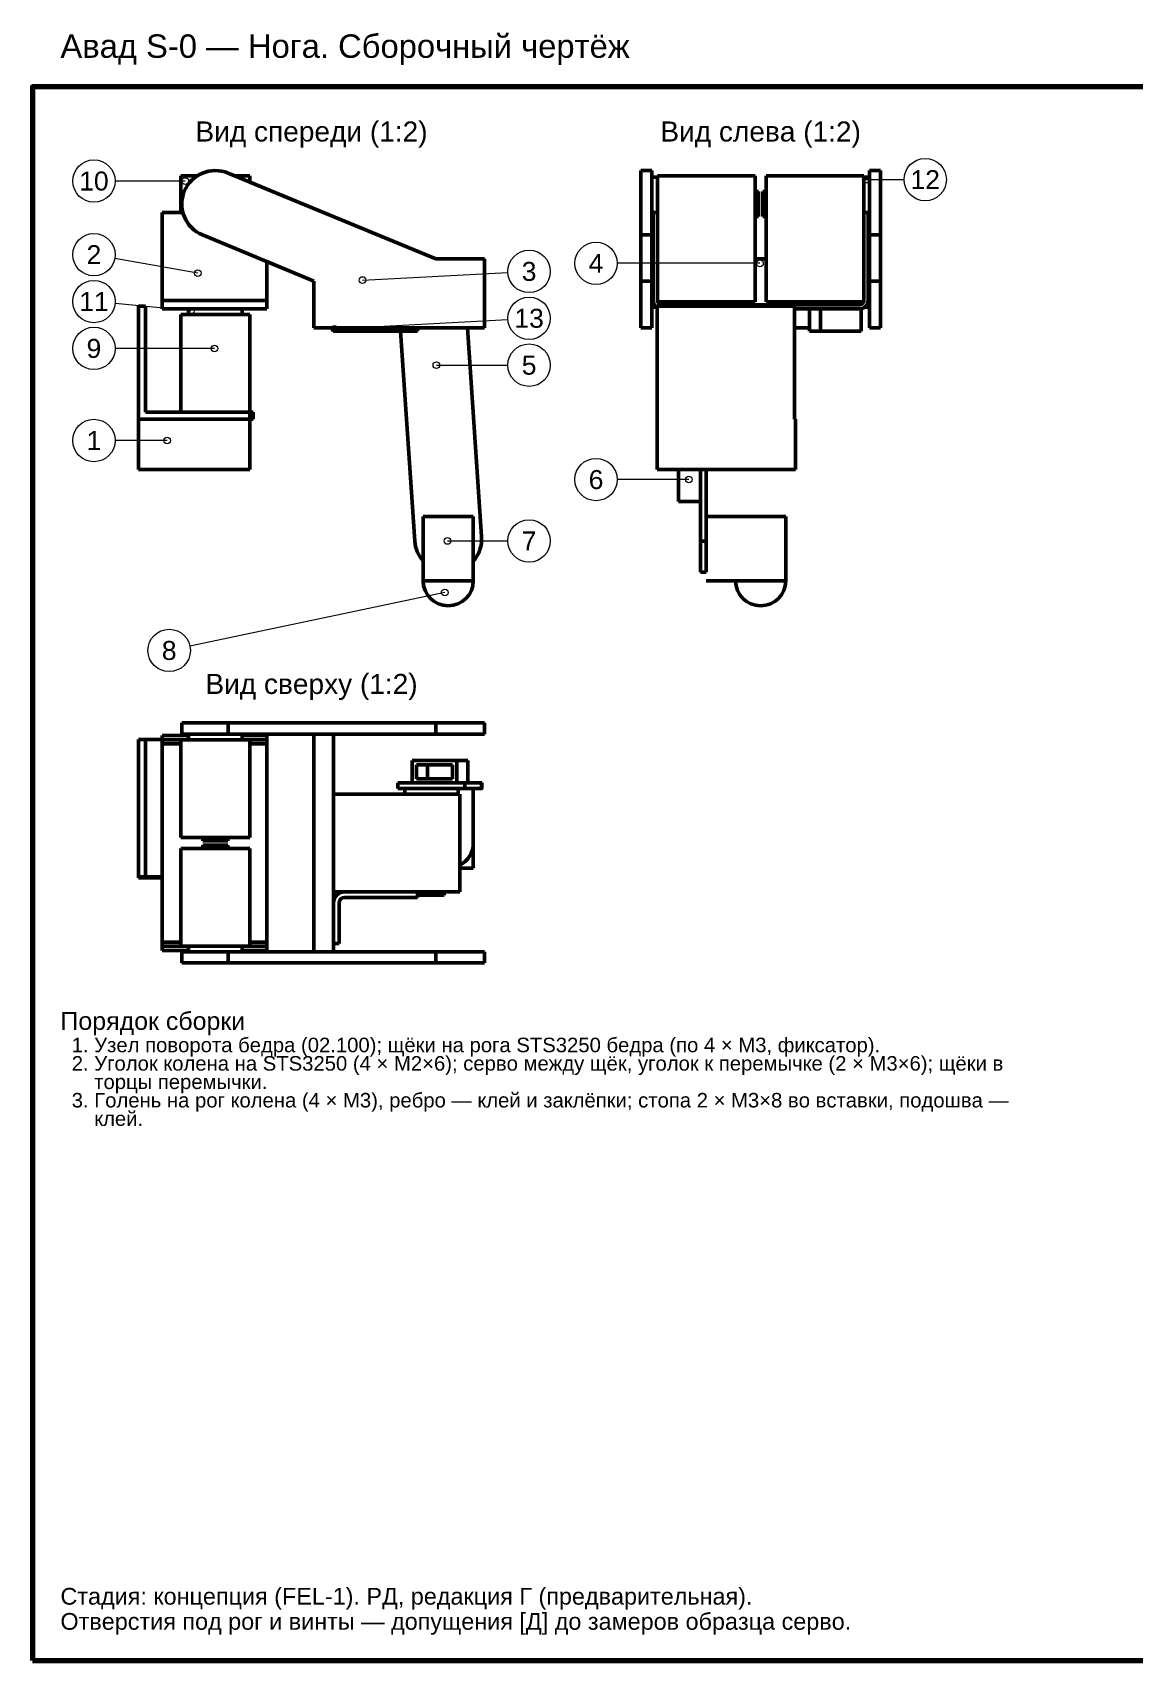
# Model space of a CAD drawing. Header units: millimetres. Extents: x 40 to 830, y 10 to 593.
# Drawn here: x 40 to 435, y 10 to 593 of the extents above; entities that cross this region are included whole.
import ezdxf
from ezdxf.enums import TextEntityAlignment as Align

# ---------------------------------------------------------------- set-up
doc = ezdxf.new("R2010")
doc.units = ezdxf.units.MM
doc.header["$LTSCALE"] = 2
for name, color, linetype, lineweight in [('КОНТУР', 7, 'Continuous', 50), ('РАЗМЕРЫ', 5, 'Continuous', 18), ('РАМКА', 7, 'Continuous', 70), ('ТЕКСТ', 7, 'Continuous', 25)]:
    doc.layers.add(name, color=color, linetype=linetype, lineweight=lineweight)
doc.styles.add('GOST', font='arial.ttf')

msp = doc.modelspace()

# ---------------------------------------------------------------- linework, layer by layer
at = {"layer": 'КОНТУР'}
for p, q in [((110.08, 543.09), (184.51, 512.36)), ((110.08, 543.09), (112.45, 542.11)), ((262, 544), (258, 544)), ((344, 544), (340, 544)), ((99.04, 542.11), (93.14, 542.11)), ((93.14, 542.11), (93.14, 529)), ((117.86, 542.11), (112.45, 542.11)), ((117.86, 542.11), (117.86, 539.88)), ((117.86, 539.88), (184.51, 512.36)), ((264, 541.6), (262, 541.6)), ((299, 542.11), (264, 542.11)), ((264, 542.11), (264, 529)), ((299, 542.11), (299, 496.89)), ((303, 542.11), (338, 542.11)), ((303, 542.11), (303, 496.89)), ((338, 542.11), (338, 529)), ((338, 541.6), (340, 541.6)), ((300.2, 536.5), (299, 536.5)), ((301.8, 536.5), (303, 536.5)), ((86.5, 529), (86.5, 497.39)), ((86.5, 529), (93.88, 529)), ((262.5, 497.39), (262.5, 529)), ((262.5, 529), (264, 529)), ((264, 529), (264, 497.39)), ((300.2, 527.5), (299, 527.5)), ((301.8, 527.5), (303, 527.5)), ((338, 497.39), (338, 529)), ((338, 529), (339.5, 529)), ((339.5, 529), (339.5, 497.39)), ((140.89, 504.4), (100.92, 520.91)), ((258, 504.4), (258, 520.91)), ((258, 520.91), (262, 520.91)), ((262.5, 522.4), (262, 522.4)), ((262, 504.4), (262, 520.91)), ((339.5, 522.4), (340, 522.4)), ((340, 504.4), (340, 520.91)), ((340, 520.91), (344, 520.91)), ((344, 504.4), (344, 520.91)), ((124, 511.38), (124, 497.39)), ((140.89, 504.4), (124, 511.38)), ((202, 512.36), (184.51, 512.36)), ((193.11, 512.36), (184.51, 512.36)), ((202, 487.64), (202, 512.36)), ((262.5, 512.36), (262, 512.36)), ((303, 512.36), (299, 512.36)), ((340, 512.36), (339.5, 512.36)), ((140.89, 487.64), (140.89, 504.4)), ((140.89, 495), (140.89, 504.4)), ((258, 504.4), (262, 504.4)), ((258, 487.64), (258, 504.4)), ((262, 487.64), (262, 504.4)), ((262, 495), (262, 504.4)), ((340, 504.4), (344, 504.4)), ((340, 487.64), (340, 504.4)), ((340, 495), (340, 504.4)), ((344, 487.64), (344, 504.4)), ((86.5, 497.39), (124, 497.39)), ((299, 496.89), (264.09, 496.89)), ((303, 496.89), (337.91, 496.89)), ((78, 454.89), (78, 495.39)), ((78, 495.39), (80.5, 495.39)), ((80.5, 457.39), (80.5, 495.39)), ((86.5, 494.39), (124, 494.39)), ((93.14, 492.39), (117.86, 492.39)), ((93.14, 457.39), (93.14, 492.39)), ((95.9, 492.39), (95.9, 494.39)), ((115.1, 492.39), (115.1, 494.39)), ((117.86, 457.39), (117.86, 492.39)), ((263.69, 495), (262, 495)), ((263.89, 495.39), (263.89, 436.89)), ((313.11, 495.39), (263.89, 495.39)), ((265.5, 495.89), (336.5, 495.89)), ((313.11, 454.89), (313.11, 495.39)), ((336.5, 494.39), (313.11, 494.39)), ((318.5, 494.39), (318.5, 487.64)), ((322.5, 486.45), (322.5, 494.39)), ((337, 486.45), (337, 494.43)), ((340, 495), (338.31, 495)), ((140.89, 487.64), (202, 487.64)), ((147.89, 486.45), (147.89, 487.64)), ((149.89, 486.45), (147.89, 486.45)), ((149.89, 486.45), (149.89, 487.64)), ((151.89, 486.45), (151.89, 487.64)), ((178, 486.45), (151.89, 486.45)), ((177.03, 411.18), (171.9, 486.45)), ((178, 486.45), (178, 487.64)), ((195.87, 487.64), (200.97, 412.82)), ((262, 487.64), (258, 487.64)), ((318.5, 487.64), (313.11, 487.64)), ((318.5, 486.45), (318.5, 487.64)), ((337, 486.45), (322.5, 486.45)), ((344, 487.64), (340, 487.64)), ((80.5, 457.39), (117.86, 457.39)), ((117.86, 457.39), (119.05, 457.39)), ((117.86, 454.89), (117.86, 457.39)), ((119.05, 454.89), (119.05, 457.39)), ((78, 436.89), (78, 454.89)), ((78, 454.89), (117.86, 454.89)), ((117.86, 454.89), (119.05, 454.89)), ((117.86, 436.89), (117.86, 454.89)), ((313.5, 454.89), (313.11, 454.89)), ((313.5, 436.89), (313.5, 454.89)), ((78, 436.89), (117.86, 436.89)), ((263.89, 436.89), (313.5, 436.89)), ((271.5, 436.89), (271.5, 425.42)), ((279.5, 411.18), (279.5, 436.89)), ((281.5, 411.18), (281.5, 436.89)), ((279.5, 425.42), (271.5, 425.42)), ((180, 397), (180, 420)), ((180, 420), (198, 420)), ((198, 397), (198, 420)), ((310, 420), (281.5, 420)), ((310, 397), (310, 420)), ((279.5, 411.18), (281.5, 411.18)), ((180, 397), (198, 397)), ((281.5, 400), (279.5, 400)), ((310, 397), (281.5, 397)), ((93.5, 342), (93.5, 346)), ((110.08, 346), (184.51, 346)), ((110.08, 346), (110.08, 342)), ((184.51, 342), (184.51, 346)), ((202, 346), (184.51, 346)), ((202, 346), (202, 342)), ((78, 290.89), (78, 340.11)), ((78, 340.11), (80.5, 340.11)), ((80.5, 290.89), (80.5, 340.11)), ((80.5, 340.11), (86.5, 340.11)), ((86.5, 341.5), (86.5, 340)), ((86.5, 341.5), (95.86, 341.5)), ((86.5, 340), (93.14, 340)), ((86.5, 338.5), (86.5, 267.5)), ((86.5, 338.5), (93.14, 338.5)), ((93.14, 340), (117.86, 340)), ((93.14, 305), (93.14, 340)), ((95.86, 340), (95.86, 341.5)), ((95.9, 340), (95.9, 342)), ((110.08, 342), (184.51, 342)), ((115.1, 340), (115.1, 342)), ((115.14, 341.5), (124, 341.5)), ((115.14, 340), (115.14, 341.5)), ((117.86, 340), (124, 340)), ((117.86, 305), (117.86, 340)), ((117.86, 338.5), (124, 338.5)), ((124, 341.5), (124, 340)), ((124, 338.5), (124, 267.5)), ((140.89, 264), (140.89, 342)), ((147.89, 264), (147.89, 342)), ((202, 342), (184.51, 342)), ((176.11, 324.5), (176.11, 332.5)), ((176.11, 332.5), (192.07, 332.5)), ((177.6, 331), (177.6, 326)), ((177.6, 331), (190.57, 331)), ((181.56, 331), (181.56, 326)), ((190.57, 331), (190.57, 326)), ((192.07, 324.5), (192.07, 332.5)), ((192.07, 332.5), (196.03, 332.5)), ((196.03, 324.5), (196.03, 332.5)), ((171, 322.5), (171, 324.5)), ((173.4, 320.5), (173.4, 322.5)), ((177.6, 326), (190.57, 326)), ((192.6, 320.5), (192.6, 322.5)), ((194.97, 324.5), (200.97, 324.5)), ((194.97, 324.5), (194.97, 322.5)), ((194.97, 322.5), (200.97, 322.5)), ((198, 294), (198, 322.5)), ((200.97, 324.5), (200.97, 322.5)), ((201, 322.5), (201, 324.5)), ((193.11, 320.5), (147.89, 320.5)), ((147.89, 285.5), (147.89, 320.5)), ((193.11, 285.5), (193.11, 320.5)), ((93.14, 305), (117.86, 305)), ((101, 303.8), (101, 305)), ((110, 303.8), (110, 305)), ((117.86, 301), (93.14, 301)), ((93.14, 301), (93.14, 266)), ((101, 302.2), (101, 301)), ((110, 302.2), (110, 301)), ((117.86, 301), (117.86, 266)), ((193.11, 294), (198, 294)), ((78, 290.5), (78, 290.89)), ((78, 290.89), (80.5, 290.89)), ((78, 290.5), (86.5, 290.5)), ((80.5, 290.89), (86.5, 290.89)), ((193.11, 285.5), (147.89, 285.5)), ((147.89, 267), (147.89, 281.5)), ((149.89, 281.5), (149.89, 267)), ((151.89, 285.5), (178, 285.5)), ((178, 283.5), (151.89, 283.5)), ((178, 285.5), (178, 283.5)), ((178.5, 284.3), (178.5, 285.5)), ((187.5, 284.3), (187.5, 285.5)), ((86.5, 267.5), (93.14, 267.5)), ((86.5, 266), (86.5, 264.5)), ((86.5, 266), (93.14, 266)), ((86.5, 264.5), (95.86, 264.5)), ((117.86, 266), (93.14, 266)), ((93.5, 260), (93.5, 264)), ((95.86, 264.5), (95.86, 266)), ((95.9, 266), (95.9, 264)), ((110.08, 264), (184.51, 264)), ((110.08, 264), (110.08, 260)), ((115.1, 266), (115.1, 264)), ((115.14, 264.5), (115.14, 266)), ((115.14, 264.5), (124, 264.5)), ((117.86, 267.5), (124, 267.5)), ((117.86, 266), (124, 266)), ((124, 266), (124, 264.5)), ((149.89, 267), (147.89, 267)), ((184.51, 260), (184.51, 264)), ((202, 264), (184.51, 264)), ((202, 264), (202, 260)), ((110.08, 260), (184.51, 260)), ((202, 260), (184.51, 260))]:
    msp.add_line(p, q, dxfattribs=at)
for points in [[(258, 520.91), (258, 521.73), (258, 522.56), (258, 523.38), (258, 524.21), (258, 525.03), (258, 525.86), (258, 526.68), (258, 527.51), (258, 528.33), (258, 529.16), (258, 529.98), (258, 530.81), (258, 531.63), (258, 532.45), (258, 533.28), (258, 534.1), (258, 534.93), (258, 535.75), (258, 536.58), (258, 537.4), (258, 538.23), (258, 539.05), (258, 539.88), (258, 540.7), (258, 541.53), (258, 542.35), (258, 543.18), (258, 544)], [(262, 520.91), (262, 521.73), (262, 522.56), (262, 523.38), (262, 524.21), (262, 525.03), (262, 525.86), (262, 526.68), (262, 527.51), (262, 528.33), (262, 529.16), (262, 529.98), (262, 530.81), (262, 531.63), (262, 532.45), (262, 533.28), (262, 534.1), (262, 534.93), (262, 535.75), (262, 536.58), (262, 537.4), (262, 538.23), (262, 539.05), (262, 539.88), (262, 540.7), (262, 541.53), (262, 542.35), (262, 543.18), (262, 544)], [(340, 520.91), (340, 521.73), (340, 522.56), (340, 523.38), (340, 524.21), (340, 525.03), (340, 525.86), (340, 526.68), (340, 527.51), (340, 528.33), (340, 529.16), (340, 529.98), (340, 530.81), (340, 531.63), (340, 532.45), (340, 533.28), (340, 534.1), (340, 534.93), (340, 535.75), (340, 536.58), (340, 537.4), (340, 538.23), (340, 539.05), (340, 539.88), (340, 540.7), (340, 541.53), (340, 542.35), (340, 543.18), (340, 544)], [(344, 520.91), (344, 521.73), (344, 522.56), (344, 523.38), (344, 524.21), (344, 525.03), (344, 525.86), (344, 526.68), (344, 527.51), (344, 528.33), (344, 529.16), (344, 529.98), (344, 530.81), (344, 531.63), (344, 532.45), (344, 533.28), (344, 534.1), (344, 534.93), (344, 535.75), (344, 536.58), (344, 537.4), (344, 538.23), (344, 539.05), (344, 539.88), (344, 540.7), (344, 541.53), (344, 542.35), (344, 543.18), (344, 544)], [(300.2, 527.5), (300.2, 528.32), (300.2, 529.14), (300.2, 529.96), (300.2, 530.77), (300.2, 531.59), (300.2, 532.41), (300.2, 533.23), (300.2, 534.05), (300.2, 534.86), (300.2, 535.68), (300.2, 536.5)], [(301.8, 536.5), (301.8, 535.94), (301.8, 535.38), (301.8, 534.81), (301.8, 534.25), (301.8, 533.69), (301.8, 533.13), (301.8, 532.56), (301.8, 532)], [(301.8, 532), (301.8, 531.44), (301.8, 530.88), (301.8, 530.31), (301.8, 529.75), (301.8, 529.19), (301.8, 528.63), (301.8, 528.06), (301.8, 527.5)], [(86.5, 497.39), (86.5, 497.02), (86.5, 496.64), (86.5, 496.27), (86.5, 495.89), (86.5, 495.52), (86.5, 495.14), (86.5, 494.77), (86.5, 494.39)], [(124, 497.39), (124, 497.02), (124, 496.64), (124, 496.27), (124, 495.89), (124, 495.52), (124, 495.14), (124, 494.77), (124, 494.39)], [(151.89, 486.45), (151.64, 486.45), (151.39, 486.45), (151.14, 486.45), (150.89, 486.45), (150.64, 486.45), (150.39, 486.45), (150.14, 486.45), (149.89, 486.45)], [(322.5, 486.45), (322, 486.45), (321.5, 486.45), (321, 486.45), (320.5, 486.45), (320, 486.45), (319.5, 486.45), (319, 486.45), (318.5, 486.45)], [(279.5, 400), (279.5, 400.86), (279.5, 401.72), (279.5, 402.58), (279.5, 403.44), (279.5, 404.3), (279.5, 405.16), (279.5, 406.02), (279.5, 406.88), (279.5, 407.74), (279.5, 408.6), (279.5, 409.46), (279.5, 410.32), (279.5, 411.18)], [(281.5, 400), (281.5, 400.86), (281.5, 401.72), (281.5, 402.58), (281.5, 403.44), (281.5, 404.3), (281.5, 405.16), (281.5, 406.02), (281.5, 406.88), (281.5, 407.74), (281.5, 408.6), (281.5, 409.46), (281.5, 410.32), (281.5, 411.18)], [(180, 397), (180.82, 397), (181.64, 397), (182.45, 397), (183.27, 397), (184.09, 397), (184.91, 397), (185.73, 397), (186.55, 397), (187.36, 397), (188.18, 397), (189, 397), (189.82, 397), (190.64, 397), (191.45, 397), (192.27, 397), (193.09, 397), (193.91, 397), (194.73, 397), (195.55, 397), (196.36, 397), (197.18, 397), (198, 397)], [(292, 397), (292.82, 397), (293.64, 397), (294.45, 397), (295.27, 397), (296.09, 397), (296.91, 397), (297.73, 397), (298.55, 397), (299.36, 397), (300.18, 397), (301, 397), (301.82, 397), (302.64, 397), (303.45, 397), (304.27, 397), (305.09, 397), (305.91, 397), (306.73, 397), (307.55, 397), (308.36, 397), (309.18, 397), (310, 397)], [(93.5, 346), (94.33, 346), (95.16, 346), (95.99, 346), (96.82, 346), (97.64, 346), (98.47, 346), (99.3, 346), (100.13, 346), (100.96, 346), (101.79, 346), (102.62, 346), (103.45, 346), (104.28, 346), (105.11, 346), (105.93, 346), (106.76, 346), (107.59, 346), (108.42, 346), (109.25, 346), (110.08, 346)], [(86.5, 340), (86.5, 339.81), (86.5, 339.63), (86.5, 339.44), (86.5, 339.25), (86.5, 339.06), (86.5, 338.88), (86.5, 338.69), (86.5, 338.5)], [(93.5, 342), (94.33, 342), (95.16, 342), (95.99, 342), (96.82, 342), (97.64, 342), (98.47, 342), (99.3, 342), (100.13, 342), (100.96, 342), (101.79, 342), (102.62, 342), (103.45, 342), (104.28, 342), (105.11, 342), (105.93, 342), (106.76, 342), (107.59, 342), (108.42, 342), (109.25, 342), (110.08, 342)], [(95.9, 341.5), (95.89, 341.5), (95.89, 341.5), (95.88, 341.5), (95.88, 341.5), (95.87, 341.5), (95.87, 341.5), (95.86, 341.5), (95.86, 341.5)], [(115.14, 341.5), (115.14, 341.5), (115.13, 341.5), (115.13, 341.5), (115.12, 341.5), (115.12, 341.5), (115.11, 341.5), (115.11, 341.5), (115.1, 341.5)], [(124, 340), (124, 339.81), (124, 339.63), (124, 339.44), (124, 339.25), (124, 339.06), (124, 338.88), (124, 338.69), (124, 338.5)], [(171, 324.5), (171.83, 324.5), (172.65, 324.5), (173.48, 324.5), (174.31, 324.5), (175.13, 324.5), (175.96, 324.5), (176.79, 324.5), (177.61, 324.5), (178.44, 324.5), (179.27, 324.5), (180.09, 324.5), (180.92, 324.5), (181.75, 324.5), (182.57, 324.5), (183.4, 324.5), (184.23, 324.5), (185.05, 324.5), (185.88, 324.5), (186.71, 324.5), (187.53, 324.5), (188.36, 324.5), (189.19, 324.5), (190.01, 324.5), (190.84, 324.5), (191.67, 324.5), (192.49, 324.5), (193.32, 324.5), (194.15, 324.5), (194.97, 324.5)], [(171, 322.5), (171.83, 322.5), (172.65, 322.5), (173.48, 322.5), (174.31, 322.5), (175.13, 322.5), (175.96, 322.5), (176.79, 322.5), (177.61, 322.5), (178.44, 322.5), (179.27, 322.5), (180.09, 322.5), (180.92, 322.5), (181.75, 322.5), (182.57, 322.5), (183.4, 322.5), (184.23, 322.5), (185.05, 322.5), (185.88, 322.5), (186.71, 322.5), (187.53, 322.5), (188.36, 322.5), (189.19, 322.5), (190.01, 322.5), (190.84, 322.5), (191.67, 322.5), (192.49, 322.5), (193.32, 322.5), (194.15, 322.5), (194.97, 322.5)], [(200.97, 324.5), (200.98, 324.5), (200.98, 324.5), (200.98, 324.5), (200.99, 324.5), (200.99, 324.5), (200.99, 324.5), (201, 324.5), (201, 324.5)], [(200.97, 322.5), (200.98, 322.5), (200.98, 322.5), (200.98, 322.5), (200.99, 322.5), (200.99, 322.5), (200.99, 322.5), (201, 322.5), (201, 322.5)], [(101, 303.8), (101.82, 303.8), (102.64, 303.8), (103.45, 303.8), (104.27, 303.8), (105.09, 303.8), (105.91, 303.8), (106.73, 303.8), (107.55, 303.8), (108.36, 303.8), (109.18, 303.8), (110, 303.8)], [(110, 302.2), (109.18, 302.2), (108.36, 302.2), (107.55, 302.2), (106.73, 302.2), (105.91, 302.2), (105.09, 302.2), (104.27, 302.2), (103.45, 302.2), (102.64, 302.2), (101.82, 302.2), (101, 302.2)], [(178.5, 284.3), (179.32, 284.3), (180.14, 284.3), (180.95, 284.3), (181.77, 284.3), (182.59, 284.3), (183.41, 284.3), (184.23, 284.3), (185.05, 284.3), (185.86, 284.3), (186.68, 284.3), (187.5, 284.3)], [(86.5, 267.5), (86.5, 267.31), (86.5, 267.13), (86.5, 266.94), (86.5, 266.75), (86.5, 266.56), (86.5, 266.38), (86.5, 266.19), (86.5, 266)], [(93.5, 264), (94.33, 264), (95.16, 264), (95.99, 264), (96.82, 264), (97.64, 264), (98.47, 264), (99.3, 264), (100.13, 264), (100.96, 264), (101.79, 264), (102.62, 264), (103.45, 264), (104.28, 264), (105.11, 264), (105.93, 264), (106.76, 264), (107.59, 264), (108.42, 264), (109.25, 264), (110.08, 264)], [(95.9, 264.5), (95.89, 264.5), (95.89, 264.5), (95.88, 264.5), (95.88, 264.5), (95.87, 264.5), (95.87, 264.5), (95.86, 264.5), (95.86, 264.5)], [(115.14, 264.5), (115.14, 264.5), (115.13, 264.5), (115.13, 264.5), (115.12, 264.5), (115.12, 264.5), (115.11, 264.5), (115.11, 264.5), (115.1, 264.5)], [(124, 267.5), (124, 267.31), (124, 267.13), (124, 266.94), (124, 266.75), (124, 266.56), (124, 266.38), (124, 266.19), (124, 266)], [(93.5, 260), (94.33, 260), (95.16, 260), (95.99, 260), (96.82, 260), (97.64, 260), (98.47, 260), (99.3, 260), (100.13, 260), (100.96, 260), (101.79, 260), (102.62, 260), (103.45, 260), (104.28, 260), (105.11, 260), (105.93, 260), (106.76, 260), (107.59, 260), (108.42, 260), (109.25, 260), (110.08, 260)]]:
    msp.add_lwpolyline(points, dxfattribs=at)
for centre, radius, start, end in [((105.5, 532), 12, 67.56411, 247.56411), ((265.5, 497.39), 3, 180, 237.58825), ((265.5, 497.39), 1.5, 180, 270), ((336.5, 497.39), 3, 270, 0), ((336.5, 497.39), 1.5, 270, 0), ((189, 412), 12, 183.90049, 221.40962), ((189, 412), 12, 318.59038, 3.90049), ((189, 397), 9, 180, 270), ((189, 397), 9, 270, 360), ((301, 397), 9, 180, 270), ((301, 397), 9, 270, 0), ((189, 303), 9, 297.18653, 360), ((151.89, 281.5), 4, 90, 180), ((151.89, 281.5), 2, 90, 180)]:
    msp.add_arc(centre, radius, start, end, dxfattribs=at)
at = {"layer": 'РАЗМЕРЫ'}
for p, q in [((94.75, 540.25), (69.6, 540.25)), ((338.75, 540.75), (352.4, 540.75)), ((99.25, 507.25), (69.48, 512.52)), ((300.75, 510.75), (249.6, 510.75)), ((158.25, 504.75), (210.41, 507.45)), ((96.75, 493.75), (69.57, 496.33)), ((148.25, 487.25), (210.41, 490.63)), ((105.25, 480.25), (69.6, 480.25)), ((184.75, 474.25), (210.4, 474.25)), ((88.25, 447.25), (69.6, 447.25)), ((275.25, 433.25), (249.6, 433.25)), ((188.75, 411.25), (210.4, 411.25)), ((187.75, 392.75), (96.41, 373.56))]:
    msp.add_line(p, q, dxfattribs=at)
for centre, radius in [((62, 540.25), 7.6), ((360, 540.75), 7.6), ((94.75, 540.25), 1.2), ((338.75, 540.75), 1.2), ((62, 513.85), 7.6), ((218, 507.85), 7.6), ((242, 510.75), 7.6), ((99.25, 507.25), 1.2), ((300.75, 510.75), 1.2), ((62, 497.05), 7.6), ((158.25, 504.75), 1.2), ((218, 491.05), 7.6), ((96.75, 493.75), 1.2), ((62, 480.25), 7.6), ((148.25, 487.25), 1.2), ((105.25, 480.25), 1.2), ((218, 474.25), 7.6), ((184.75, 474.25), 1.2), ((62, 447.25), 7.6), ((88.25, 447.25), 1.2), ((242, 433.25), 7.6), ((275.25, 433.25), 1.2), ((218, 411.25), 7.6), ((188.75, 411.25), 1.2), ((187.75, 392.75), 1.2), ((88.98, 372), 7.6)]:
    msp.add_circle(centre, radius, dxfattribs=at)
at = {"layer": 'РАМКА', "lineweight": 70}
msp.add_lwpolyline([(40, 10), (830, 10), (830, 574), (40, 574), (40, 10)], dxfattribs=at)

# ---------------------------------------------------------------- texts
at = {"layer": 'ТЕКСТ', "style": 'GOST'}
for s, height, p in [('Авад S-0 — Нога. Сборочный чертёж', 8.4, (50, 584.4)), ('Порядок сборки', 6.4, (50, 236)), ('  1. Узел поворота бедра (02.100); щёки на рога STS3250 бедра (по 4 × M3, фиксатор).', 5.2, (50, 228)), ('  2. Уголок колена на STS3250 (4 × M2×6); серво между щёк, уголок к перемычке (2 × M3×6); щёки в', 5.2, (50, 221.4)), ('      торцы перемычки.', 5.2, (50, 214.8)), ('  3. Голень на рог колена (4 × M3), ребро — клей и заклёпки; стопа 2 × M3×8 во вставки, подошва —', 5.2, (50, 208.2)), ('      клей.', 5.2, (50, 201.6)), ('Стадия: концепция (FEL-1). РД, редакция Г (предварительная).', 6, (50, 30)), ('Отверстия под рог и винты — допущения [Д] до замеров образца серво.', 6, (50, 21))]:
    msp.add_text(s, height=height, dxfattribs=at).set_placement(p)
for s, height, p in [('Вид спереди (1:2)', 7.2, (140, 558)), ('Вид слева (1:2)', 7.2, (301, 558)), ('10', 6.8, (62, 540.25)), ('12', 6.8, (360, 540.75)), ('2', 6.8, (62, 513.85)), ('4', 6.8, (242, 510.75)), ('3', 6.8, (218, 507.85)), ('11', 6.8, (62, 497.05)), ('13', 6.8, (218, 491.05)), ('9', 6.8, (62, 480.25)), ('5', 6.8, (218, 474.25)), ('1', 6.8, (62, 447.25)), ('6', 6.8, (242, 433.25)), ('7', 6.8, (218, 411.25)), ('8', 6.8, (88.98, 372)), ('Вид сверху (1:2)', 7.2, (140, 360))]:
    msp.add_text(s, height=height, dxfattribs=at).set_placement(p, align=Align.MIDDLE_CENTER)

doc.saveas('drawing.dxf')
